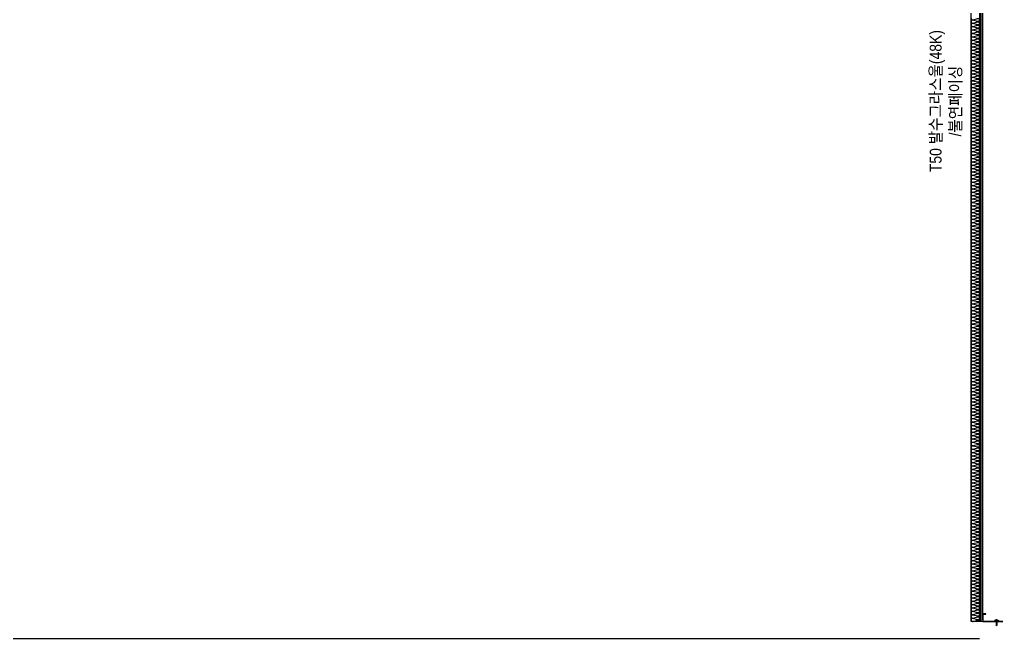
# Model space of a CAD drawing. Header units: millimetres. Extents: x 19868 to 801382, y -4805 to 85279.
# Drawn here: x 149363 to 155138, y 60179 to 63842 of the extents above; entities that cross this region are included whole.
import ezdxf
from ezdxf.enums import TextEntityAlignment as Align

# ---------------------------------------------------------------- set-up
doc = ezdxf.new("R2010")
doc.units = ezdxf.units.MM
doc.header["$LTSCALE"] = 250
for name, color, linetype in [('8입면선', 8, 'Continuous'), ('A-FIN', 6, 'Continuous'), ('A-WALL-D', 7, 'Continuous'), ('GAGAM-DT', 7, 'Continuous'), ('ISL', 251, 'Continuous'), ('입면', 7, 'Continuous')]:
    doc.layers.add(name, color=color, linetype=linetype)
doc.layers.add('CK', color=221, linetype='Continuous', plot=False)
doc.layers.add('NOPLOT-단열', color=225, linetype='Continuous', plot=False)
doc.styles.add('Gdim', font='')
doc.styles.get('Gdim').set_extended_font_data('Dotum')

# ---------------------------------------------------------------- blocks, each defined once
blk = doc.blocks.new('*U114')
at = {"layer": '8입면선', "color": 8}
for p, q in [((3316397.6, 472011.4), (3316397.6, 478631.4)), ((3316577.6, 472011.4), (3316577.6, 478631.4))]:
    blk.add_line(p, q, dxfattribs=at)
at = {"layer": 'A-WALL-D'}
for p, q in [((3316387.6, 478631.4), (3316387.6, 472011.4)), ((3316407.6, 478631.4), (3316387.6, 478631.4)), ((3316407.6, 472021.4), (3316407.6, 478631.4)), ((3316567.6, 472021.4), (3316567.6, 478631.4)), ((3316587.6, 478631.4), (3316567.6, 478631.4)), ((3316587.6, 478631.4), (3316587.6, 472011.4)), ((3316407.6, 472011.4), (3316387.6, 472011.4)), ((3316587.6, 472011.4), (3316567.6, 472011.4))]:
    blk.add_line(p, q, dxfattribs=at)
at = {"layer": 'CK', "linetype": 'Continuous'}
blk.add_line((3316472.9, 472011.4), (3316502.3, 472011.4), dxfattribs=at)
at = {"layer": 'GAGAM-DT', "color": 8}
for p, q in [((3316485.3, 478625.6), (3316485.3, 478657)), ((3316490.3, 478651.5), (3316485.3, 478657)), ((3316490.3, 478625.6), (3316490.3, 478651.5)), ((3316492.7, 478625.6), (3316482.8, 478625.6)), ((3316482.8, 478625.6), (3316482.8, 478622.1)), ((3316491.2, 478620.6), (3316484.3, 478620.6)), ((3316485.3, 478625.6), (3316485.3, 478620.6)), ((3316490.3, 478625.6), (3316490.3, 478620.6)), ((3316492.7, 478625.6), (3316492.7, 478622.1)), ((3316482.8, 472017.2), (3316482.8, 472020.7)), ((3316492.7, 472017.2), (3316482.8, 472017.2)), ((3316491.2, 472022.2), (3316484.3, 472022.2)), ((3316485.3, 472017.2), (3316485.3, 472022.2)), ((3316485.3, 472017.2), (3316485.3, 471985.8)), ((3316490.3, 471991.3), (3316485.3, 471985.8)), ((3316490.3, 472017.2), (3316490.3, 472022.2)), ((3316490.3, 472017.2), (3316490.3, 471991.3)), ((3316492.7, 472017.2), (3316492.7, 472020.7))]:
    blk.add_line(p, q, dxfattribs=at)
for centre, start, end in [((3316484.3, 478622.1), 180, 270), ((3316491.2, 478622.1), 270, 0), ((3316484.3, 472020.7), 90, 180), ((3316491.2, 472020.7), 0, 90)]:
    blk.add_arc(centre, 1.51, start, end, dxfattribs=at)
at = {"layer": '입면', "color": 6}
for p, q in [((3316407.6, 478586.4), (3316407.6, 478631.4)), ((3316407.6, 478631.4), (3316472.9, 478631.4)), ((3316425.4, 478586.4), (3316407.6, 478586.4)), ((3316472.4, 478630.2), (3316408.8, 478630.2)), ((3316408.8, 478630.2), (3316408.8, 478587.6)), ((3316408.8, 478587.6), (3316425.4, 478587.6)), ((3316425.4, 478587.6), (3316425.4, 478586.4)), ((3316477.4, 478624.4), (3316472.4, 478630.2)), ((3316472.9, 478631.4), (3316477.9, 478625.6)), ((3316497.8, 478624.4), (3316477.4, 478624.4)), ((3316477.9, 478625.6), (3316497.3, 478625.6)), ((3316497.3, 478625.6), (3316502.3, 478631.4)), ((3316502.8, 478630.2), (3316497.8, 478624.4)), ((3316502.3, 478631.4), (3316567.6, 478631.4)), ((3316566.4, 478630.2), (3316502.8, 478630.2)), ((3316549.8, 478586.4), (3316549.8, 478587.6)), ((3316549.8, 478587.6), (3316566.4, 478587.6)), ((3316567.6, 478586.4), (3316549.8, 478586.4)), ((3316566.4, 478587.6), (3316566.4, 478630.2)), ((3316567.6, 478631.4), (3316567.6, 478586.4)), ((3316425.4, 472056.4), (3316407.6, 472056.4)), ((3316407.6, 472056.4), (3316407.6, 472011.4)), ((3316408.8, 472012.6), (3316408.8, 472055.2)), ((3316408.8, 472055.2), (3316425.4, 472055.2)), ((3316425.4, 472055.2), (3316425.4, 472056.4)), ((3316567.6, 472056.4), (3316549.8, 472056.4)), ((3316549.8, 472056.4), (3316549.8, 472055.2)), ((3316549.8, 472055.2), (3316566.4, 472055.2)), ((3316566.4, 472055.2), (3316566.4, 472012.6)), ((3316567.6, 472011.4), (3316567.6, 472056.4)), ((3316407.6, 472011.4), (3316472.9, 472011.4)), ((3316472.4, 472012.6), (3316408.8, 472012.6)), ((3316477.4, 472018.5), (3316472.4, 472012.6)), ((3316472.9, 472011.4), (3316477.9, 472017.3)), ((3316497.8, 472018.5), (3316477.4, 472018.5)), ((3316477.9, 472017.3), (3316497.3, 472017.3)), ((3316497.3, 472017.3), (3316502.3, 472011.4)), ((3316502.8, 472012.6), (3316497.8, 472018.5)), ((3316502.3, 472011.4), (3316567.6, 472011.4)), ((3316566.4, 472012.6), (3316502.8, 472012.6))]:
    blk.add_line(p, q, dxfattribs=at)

msp = doc.modelspace()

# ---------------------------------------------------------------- linework, layer by layer
at = {"layer": 'A-FIN'}
msp.add_line((134738.2, 60178.9), (155038.2, 60178.9), dxfattribs=at)
at = {"layer": 'ISL'}
msp.add_lwpolyline([(155038.2, 60278.9), (154988.2, 60278.9), (154988.2, 65928.9), (154188.2, 65928.9), (154188.2, 66848.9), (139188.2, 66848.9), (139188.2, 65728.9), (138088.2, 65728.9), (138088.2, 66848.9), (134788.2, 66848.9), (134788.2, 60278.9)], dxfattribs=at)
msp.add_lwpolyline([(154988.2, 63848.9, 0.509267), (155000.3, 63840.1), (155026.1, 63847.8, -1.372593), (155026.1, 63830.1), (155000.3, 63837.8, 0.509267), (154988.2, 63828.9, 0.509267), (155000.3, 63820.1), (155026.1, 63827.8, -1.372593), (155026.1, 63810.1), (155000.3, 63817.8, 0.509267), (154988.2, 63808.9, 0.509267), (155000.3, 63800.1), (155026.1, 63807.8, -1.372593), (155026.1, 63790.1), (155000.3, 63797.8, 0.509267), (154988.2, 63788.9, 0.509267), (155000.3, 63780.1), (155026.1, 63787.8, -1.372593), (155026.1, 63770.1), (155000.3, 63777.8, 0.509267), (154988.2, 63768.9, 0.509267), (155000.3, 63760.1), (155026.1, 63767.8, -1.372593), (155026.1, 63750.1), (155000.3, 63757.8, 0.509267), (154988.2, 63748.9, 0.509267), (155000.3, 63740.1), (155026.1, 63747.8, -1.372593), (155026.1, 63730.1), (155000.3, 63737.8, 0.509267), (154988.2, 63728.9, 0.509267), (155000.3, 63720.1), (155026.1, 63727.8, -1.372593), (155026.1, 63710.1), (155000.3, 63717.8, 0.509267), (154988.2, 63708.9, 0.509267), (155000.3, 63700.1), (155026.1, 63707.8, -1.372593), (155026.1, 63690.1), (155000.3, 63697.8, 0.509267), (154988.2, 63688.9, 0.509267), (155000.3, 63680.1), (155026.1, 63687.8, -1.372593), (155026.1, 63670.1), (155000.3, 63677.8, 0.509267), (154988.2, 63668.9, 0.509267), (155000.3, 63660.1), (155026.1, 63667.8, -1.372593), (155026.1, 63650.1), (155000.3, 63657.8, 0.509267), (154988.2, 63648.9, 0.509267), (155000.3, 63640.1), (155026.1, 63647.8, -1.372593), (155026.1, 63630.1), (155000.3, 63637.8, 0.509267), (154988.2, 63628.9, 0.509267), (155000.3, 63620.1), (155026.1, 63627.8, -1.372593), (155026.1, 63610.1), (155000.3, 63617.8, 0.509267), (154988.2, 63608.9, 0.509267), (155000.3, 63600.1), (155026.1, 63607.8, -1.372593), (155026.1, 63590.1), (155000.3, 63597.8, 0.509267), (154988.2, 63588.9, 0.509267), (155000.3, 63580.1), (155026.1, 63587.8, -1.372593), (155026.1, 63570.1), (155000.3, 63577.8, 0.509267), (154988.2, 63568.9, 0.509267), (155000.3, 63560.1), (155026.1, 63567.8, -1.372593), (155026.1, 63550.1), (155000.3, 63557.8, 0.509267), (154988.2, 63548.9, 0.509267), (155000.3, 63540.1), (155026.1, 63547.8, -1.372593), (155026.1, 63530.1), (155000.3, 63537.8, 0.509267), (154988.2, 63528.9, 0.509267), (155000.3, 63520.1), (155026.1, 63527.8, -1.372593), (155026.1, 63510.1), (155000.3, 63517.8, 0.509267), (154988.2, 63508.9, 0.509267), (155000.3, 63500.1), (155026.1, 63507.8, -1.372593), (155026.1, 63490.1), (155000.3, 63497.8, 0.509267), (154988.2, 63488.9, 0.509267), (155000.3, 63480.1), (155026.1, 63487.8, -1.372593), (155026.1, 63470.1), (155000.3, 63477.8, 0.509267), (154988.2, 63468.9, 0.509267), (155000.3, 63460.1), (155026.1, 63467.8, -1.372593), (155026.1, 63450.1), (155000.3, 63457.8, 0.509267), (154988.2, 63448.9, 0.509267), (155000.3, 63440.1), (155026.1, 63447.8, -1.372593), (155026.1, 63430.1), (155000.3, 63437.8, 0.509267), (154988.2, 63428.9, 0.509267), (155000.3, 63420.1), (155026.1, 63427.8, -1.372593), (155026.1, 63410.1), (155000.3, 63417.8, 0.509267), (154988.2, 63408.9, 0.509267), (155000.3, 63400.1), (155026.1, 63407.8, -1.372593), (155026.1, 63390.1), (155000.3, 63397.8, 0.509267), (154988.2, 63388.9, 0.509267), (155000.3, 63380.1), (155026.1, 63387.8, -1.372593), (155026.1, 63370.1), (155000.3, 63377.8, 0.509267), (154988.2, 63368.9, 0.509267), (155000.3, 63360.1), (155026.1, 63367.8, -1.372593), (155026.1, 63350.1), (155000.3, 63357.8, 0.509267), (154988.2, 63348.9, 0.509267), (155000.3, 63340.1), (155026.1, 63347.8, -1.372593), (155026.1, 63330.1), (155000.3, 63337.8, 0.509267), (154988.2, 63328.9, 0.509267), (155000.3, 63320.1), (155026.1, 63327.8, -1.372593), (155026.1, 63310.1), (155000.3, 63317.8, 0.509267), (154988.2, 63308.9, 0.509267), (155000.3, 63300.1), (155026.1, 63307.8, -1.372593), (155026.1, 63290.1), (155000.3, 63297.8, 0.509267), (154988.2, 63288.9, 0.509267), (155000.3, 63280.1), (155026.1, 63287.8, -1.372593), (155026.1, 63270.1), (155000.3, 63277.8, 0.509267), (154988.2, 63268.9, 0.509267), (155000.3, 63260.1), (155026.1, 63267.8, -1.372593), (155026.1, 63250.1), (155000.3, 63257.8, 0.509267), (154988.2, 63248.9, 0.509267), (155000.3, 63240.1), (155026.1, 63247.8, -1.372593), (155026.1, 63230.1), (155000.3, 63237.8, 0.509267), (154988.2, 63228.9, 0.509267), (155000.3, 63220.1), (155026.1, 63227.8, -1.372593), (155026.1, 63210.1), (155000.3, 63217.8, 0.509267), (154988.2, 63208.9, 0.509267), (155000.3, 63200.1), (155026.1, 63207.8, -1.372593), (155026.1, 63190.1), (155000.3, 63197.8, 0.509267), (154988.2, 63188.9, 0.509267), (155000.3, 63180.1), (155026.1, 63187.8, -1.372593), (155026.1, 63170.1), (155000.3, 63177.8, 0.509267), (154988.2, 63168.9, 0.509267), (155000.3, 63160.1), (155026.1, 63167.8, -1.372593), (155026.1, 63150.1), (155000.3, 63157.8, 0.509267), (154988.2, 63148.9, 0.509267), (155000.3, 63140.1), (155026.1, 63147.8, -1.372593), (155026.1, 63130.1), (155000.3, 63137.8, 0.509267), (154988.2, 63128.9, 0.509267), (155000.3, 63120.1), (155026.1, 63127.8, -1.372593), (155026.1, 63110.1), (155000.3, 63117.8, 0.509267), (154988.2, 63108.9, 0.509267), (155000.3, 63100.1), (155026.1, 63107.8, -1.372593), (155026.1, 63090.1), (155000.3, 63097.8, 0.509267), (154988.2, 63088.9, 0.509267), (155000.3, 63080.1), (155026.1, 63087.8, -1.372593), (155026.1, 63070.1), (155000.3, 63077.8, 0.509267), (154988.2, 63068.9, 0.509267), (155000.3, 63060.1), (155026.1, 63067.8, -1.372593), (155026.1, 63050.1), (155000.3, 63057.8, 0.509267), (154988.2, 63048.9, 0.509267), (155000.3, 63040.1), (155026.1, 63047.8, -1.372593), (155026.1, 63030.1), (155000.3, 63037.8, 0.509267), (154988.2, 63028.9, 0.509267), (155000.3, 63020.1), (155026.1, 63027.8, -1.372593), (155026.1, 63010.1), (155000.3, 63017.8, 0.509267), (154988.2, 63008.9, 0.509267), (155000.3, 63000.1), (155026.1, 63007.8, -1.372593), (155026.1, 62990.1), (155000.3, 62997.8, 0.509267), (154988.2, 62988.9, 0.509267), (155000.3, 62980.1), (155026.1, 62987.8, -1.372593), (155026.1, 62970.1), (155000.3, 62977.8, 0.509267), (154988.2, 62968.9, 0.509267), (155000.3, 62960.1), (155026.1, 62967.8, -1.372593), (155026.1, 62950.1), (155000.3, 62957.8, 0.509267), (154988.2, 62948.9, 0.509267), (155000.3, 62940.1), (155026.1, 62947.8, -1.372593), (155026.1, 62930.1), (155000.3, 62937.8, 0.509267), (154988.2, 62928.9, 0.509267), (155000.3, 62920.1), (155026.1, 62927.8, -1.372593), (155026.1, 62910.1), (155000.3, 62917.8, 0.509267), (154988.2, 62908.9, 0.509267), (155000.3, 62900.1), (155026.1, 62907.8, -1.372593), (155026.1, 62890.1), (155000.3, 62897.8, 0.509267), (154988.2, 62888.9, 0.509267), (155000.3, 62880.1), (155026.1, 62887.8, -1.372593), (155026.1, 62870.1), (155000.3, 62877.8, 0.509267), (154988.2, 62868.9, 0.509267), (155000.3, 62860.1), (155026.1, 62867.8, -1.372593), (155026.1, 62850.1), (155000.3, 62857.8, 0.509267), (154988.2, 62848.9, 0.509267), (155000.3, 62840.1), (155026.1, 62847.8, -1.372593), (155026.1, 62830.1), (155000.3, 62837.8, 0.509267), (154988.2, 62828.9, 0.509267), (155000.3, 62820.1), (155026.1, 62827.8, -1.372593), (155026.1, 62810.1), (155000.3, 62817.8, 0.509267), (154988.2, 62808.9, 0.509267), (155000.3, 62800.1), (155026.1, 62807.8, -1.372593), (155026.1, 62790.1), (155000.3, 62797.8, 0.509267), (154988.2, 62788.9, 0.509267), (155000.3, 62780.1), (155026.1, 62787.8, -1.372593), (155026.1, 62770.1), (155000.3, 62777.8, 0.509267), (154988.2, 62768.9, 0.509267), (155000.3, 62760.1), (155026.1, 62767.8, -1.372593), (155026.1, 62750.1), (155000.3, 62757.8, 0.509267), (154988.2, 62748.9, 0.509267), (155000.3, 62740.1), (155026.1, 62747.8, -1.372593), (155026.1, 62730.1), (155000.3, 62737.8, 0.509267), (154988.2, 62728.9, 0.509267), (155000.3, 62720.1), (155026.1, 62727.8, -1.372593), (155026.1, 62710.1), (155000.3, 62717.8, 0.509267), (154988.2, 62708.9, 0.509267), (155000.3, 62700.1), (155026.1, 62707.8, -1.372593), (155026.1, 62690.1), (155000.3, 62697.8, 0.509267), (154988.2, 62688.9, 0.509267), (155000.3, 62680.1), (155026.1, 62687.8, -1.372593), (155026.1, 62670.1), (155000.3, 62677.8, 0.509267), (154988.2, 62668.9, 0.509267), (155000.3, 62660.1), (155026.1, 62667.8, -1.372593), (155026.1, 62650.1), (155000.3, 62657.8, 0.509267), (154988.2, 62648.9, 0.509267), (155000.3, 62640.1), (155026.1, 62647.8, -1.372593), (155026.1, 62630.1), (155000.3, 62637.8, 0.509267), (154988.2, 62628.9, 0.509267), (155000.3, 62620.1), (155026.1, 62627.8, -1.372593), (155026.1, 62610.1), (155000.3, 62617.8, 0.509267), (154988.2, 62608.9, 0.509267), (155000.3, 62600.1), (155026.1, 62607.8, -1.372593), (155026.1, 62590.1), (155000.3, 62597.8, 0.509267), (154988.2, 62588.9, 0.509267), (155000.3, 62580.1), (155026.1, 62587.8, -1.372593), (155026.1, 62570.1), (155000.3, 62577.8, 0.509267), (154988.2, 62568.9, 0.509267), (155000.3, 62560.1), (155026.1, 62567.8, -1.372593), (155026.1, 62550.1), (155000.3, 62557.8, 0.509267), (154988.2, 62548.9, 0.509267), (155000.3, 62540.1), (155026.1, 62547.8, -1.372593), (155026.1, 62530.1), (155000.3, 62537.8, 0.509267), (154988.2, 62528.9, 0.509267), (155000.3, 62520.1), (155026.1, 62527.8, -1.372593), (155026.1, 62510.1), (155000.3, 62517.8, 0.509267), (154988.2, 62508.9, 0.509267), (155000.3, 62500.1), (155026.1, 62507.8, -1.372593), (155026.1, 62490.1), (155000.3, 62497.8, 0.509267), (154988.2, 62488.9, 0.509267), (155000.3, 62480.1), (155026.1, 62487.8, -1.372593), (155026.1, 62470.1), (155000.3, 62477.8, 0.509267), (154988.2, 62468.9, 0.509267), (155000.3, 62460.1), (155026.1, 62467.8, -1.372593), (155026.1, 62450.1), (155000.3, 62457.8, 0.509267), (154988.2, 62448.9, 0.509267), (155000.3, 62440.1), (155026.1, 62447.8, -1.372593), (155026.1, 62430.1), (155000.3, 62437.8, 0.509267), (154988.2, 62428.9, 0.509267), (155000.3, 62420.1), (155026.1, 62427.8, -1.372593), (155026.1, 62410.1), (155000.3, 62417.8, 0.509267), (154988.2, 62408.9, 0.509267), (155000.3, 62400.1), (155026.1, 62407.8, -1.372593), (155026.1, 62390.1), (155000.3, 62397.8, 0.509267), (154988.2, 62388.9, 0.509267), (155000.3, 62380.1), (155026.1, 62387.8, -1.372593), (155026.1, 62370.1), (155000.3, 62377.8, 0.509267), (154988.2, 62368.9, 0.509267), (155000.3, 62360.1), (155026.1, 62367.8, -1.372593), (155026.1, 62350.1), (155000.3, 62357.8, 0.509267), (154988.2, 62348.9, 0.509267), (155000.3, 62340.1), (155026.1, 62347.8, -1.372593), (155026.1, 62330.1), (155000.3, 62337.8, 0.509267), (154988.2, 62328.9, 0.509267), (155000.3, 62320.1), (155026.1, 62327.8, -1.372593), (155026.1, 62310.1), (155000.3, 62317.8, 0.509267), (154988.2, 62308.9, 0.509267), (155000.3, 62300.1), (155026.1, 62307.8, -1.372593), (155026.1, 62290.1), (155000.3, 62297.8, 0.509267), (154988.2, 62288.9, 0.509267), (155000.3, 62280.1), (155026.1, 62287.8, -1.372593), (155026.1, 62270.1), (155000.3, 62277.8, 0.509267), (154988.2, 62268.9, 0.509267), (155000.3, 62260.1), (155026.1, 62267.8, -1.372593), (155026.1, 62250.1), (155000.3, 62257.8, 0.509267), (154988.2, 62248.9, 0.509267), (155000.3, 62240.1), (155026.1, 62247.8, -1.372593), (155026.1, 62230.1), (155000.3, 62237.8, 0.509267), (154988.2, 62228.9, 0.509267), (155000.3, 62220.1), (155026.1, 62227.8, -1.372593), (155026.1, 62210.1), (155000.3, 62217.8, 0.509267), (154988.2, 62208.9, 0.509267), (155000.3, 62200.1), (155026.1, 62207.8, -1.372593), (155026.1, 62190.1), (155000.3, 62197.8, 0.509267), (154988.2, 62188.9, 0.509267), (155000.3, 62180.1), (155026.1, 62187.8, -1.372593), (155026.1, 62170.1), (155000.3, 62177.8, 0.509267), (154988.2, 62168.9, 0.509267), (155000.3, 62160.1), (155026.1, 62167.8, -1.372593), (155026.1, 62150.1), (155000.3, 62157.8, 0.509267), (154988.2, 62148.9, 0.509267), (155000.3, 62140.1), (155026.1, 62147.8, -1.372593), (155026.1, 62130.1), (155000.3, 62137.8, 0.509267), (154988.2, 62128.9, 0.509267), (155000.3, 62120.1), (155026.1, 62127.8, -1.372593), (155026.1, 62110.1), (155000.3, 62117.8, 0.509267), (154988.2, 62108.9, 0.509267), (155000.3, 62100.1), (155026.1, 62107.8, -1.372593), (155026.1, 62090.1), (155000.3, 62097.8, 0.509267), (154988.2, 62088.9, 0.509267), (155000.3, 62080.1), (155026.1, 62087.8, -1.372593), (155026.1, 62070.1), (155000.3, 62077.8, 0.509267), (154988.2, 62068.9, 0.509267), (155000.3, 62060.1), (155026.1, 62067.8, -1.372593), (155026.1, 62050.1), (155000.3, 62057.8, 0.509267), (154988.2, 62048.9, 0.509267), (155000.3, 62040.1), (155026.1, 62047.8, -1.372593), (155026.1, 62030.1), (155000.3, 62037.8, 0.509267), (154988.2, 62028.9, 0.509267), (155000.3, 62020.1), (155026.1, 62027.8, -1.372593), (155026.1, 62010.1), (155000.3, 62017.8, 0.509267), (154988.2, 62008.9, 0.509267), (155000.3, 62000.1), (155026.1, 62007.8, -1.372593), (155026.1, 61990.1), (155000.3, 61997.8, 0.509267), (154988.2, 61988.9, 0.509267), (155000.3, 61980.1), (155026.1, 61987.8, -1.372593), (155026.1, 61970.1), (155000.3, 61977.8, 0.509267), (154988.2, 61968.9, 0.509267), (155000.3, 61960.1), (155026.1, 61967.8, -1.372593), (155026.1, 61950.1), (155000.3, 61957.8, 0.509267), (154988.2, 61948.9, 0.509267), (155000.3, 61940.1), (155026.1, 61947.8, -1.372593), (155026.1, 61930.1), (155000.3, 61937.8, 0.509267), (154988.2, 61928.9, 0.509267), (155000.3, 61920.1), (155026.1, 61927.8, -1.372593), (155026.1, 61910.1), (155000.3, 61917.8, 0.509267), (154988.2, 61908.9, 0.509267), (155000.3, 61900.1), (155026.1, 61907.8, -1.372593), (155026.1, 61890.1), (155000.3, 61897.8, 0.509267), (154988.2, 61888.9, 0.509267), (155000.3, 61880.1), (155026.1, 61887.8, -1.372593), (155026.1, 61870.1), (155000.3, 61877.8, 0.509267), (154988.2, 61868.9, 0.509267), (155000.3, 61860.1), (155026.1, 61867.8, -1.372593), (155026.1, 61850.1), (155000.3, 61857.8, 0.509267), (154988.2, 61848.9, 0.509267), (155000.3, 61840.1), (155026.1, 61847.8, -1.372593), (155026.1, 61830.1), (155000.3, 61837.8, 0.509267), (154988.2, 61828.9, 0.509267), (155000.3, 61820.1), (155026.1, 61827.8, -1.372593), (155026.1, 61810.1), (155000.3, 61817.8, 0.509267), (154988.2, 61808.9, 0.509267), (155000.3, 61800.1), (155026.1, 61807.8, -1.372593), (155026.1, 61790.1), (155000.3, 61797.8, 0.509267), (154988.2, 61788.9, 0.509267), (155000.3, 61780.1), (155026.1, 61787.8, -1.372593), (155026.1, 61770.1), (155000.3, 61777.8, 0.509267), (154988.2, 61768.9, 0.509267), (155000.3, 61760.1), (155026.1, 61767.8, -1.372593), (155026.1, 61750.1), (155000.3, 61757.8, 0.509267), (154988.2, 61748.9, 0.509267), (155000.3, 61740.1), (155026.1, 61747.8, -1.372593), (155026.1, 61730.1), (155000.3, 61737.8, 0.509267), (154988.2, 61728.9, 0.509267), (155000.3, 61720.1), (155026.1, 61727.8, -1.372593), (155026.1, 61710.1), (155000.3, 61717.8, 0.509267), (154988.2, 61708.9, 0.509267), (155000.3, 61700.1), (155026.1, 61707.8, -1.372593), (155026.1, 61690.1), (155000.3, 61697.8, 0.509267), (154988.2, 61688.9, 0.509267), (155000.3, 61680.1), (155026.1, 61687.8, -1.372593), (155026.1, 61670.1), (155000.3, 61677.8, 0.509267), (154988.2, 61668.9, 0.509267), (155000.3, 61660.1), (155026.1, 61667.8, -1.372593), (155026.1, 61650.1), (155000.3, 61657.8, 0.509267), (154988.2, 61648.9, 0.509267), (155000.3, 61640.1), (155026.1, 61647.8, -1.372593), (155026.1, 61630.1), (155000.3, 61637.8, 0.509267), (154988.2, 61628.9, 0.509267), (155000.3, 61620.1), (155026.1, 61627.8, -1.372593), (155026.1, 61610.1), (155000.3, 61617.8, 0.509267), (154988.2, 61608.9, 0.509267), (155000.3, 61600.1), (155026.1, 61607.8, -1.372593), (155026.1, 61590.1), (155000.3, 61597.8, 0.509267), (154988.2, 61588.9, 0.509267), (155000.3, 61580.1), (155026.1, 61587.8, -1.372593), (155026.1, 61570.1), (155000.3, 61577.8, 0.509267), (154988.2, 61568.9, 0.509267), (155000.3, 61560.1), (155026.1, 61567.8, -1.372593), (155026.1, 61550.1), (155000.3, 61557.8, 0.509267), (154988.2, 61548.9, 0.509267), (155000.3, 61540.1), (155026.1, 61547.8, -1.372593), (155026.1, 61530.1), (155000.3, 61537.8, 0.509267), (154988.2, 61528.9, 0.509267), (155000.3, 61520.1), (155026.1, 61527.8, -1.372593), (155026.1, 61510.1), (155000.3, 61517.8, 0.509267), (154988.2, 61508.9, 0.509267), (155000.3, 61500.1), (155026.1, 61507.8, -1.372593), (155026.1, 61490.1), (155000.3, 61497.8, 0.509267), (154988.2, 61488.9, 0.509267), (155000.3, 61480.1), (155026.1, 61487.8, -1.372593), (155026.1, 61470.1), (155000.3, 61477.8, 0.509267), (154988.2, 61468.9, 0.509267), (155000.3, 61460.1), (155026.1, 61467.8, -1.372593), (155026.1, 61450.1), (155000.3, 61457.8, 0.509267), (154988.2, 61448.9, 0.509267), (155000.3, 61440.1), (155026.1, 61447.8, -1.372593), (155026.1, 61430.1), (155000.3, 61437.8, 0.509267), (154988.2, 61428.9, 0.509267), (155000.3, 61420.1), (155026.1, 61427.8, -1.372593), (155026.1, 61410.1), (155000.3, 61417.8, 0.509267), (154988.2, 61408.9, 0.509267), (155000.3, 61400.1), (155026.1, 61407.8, -1.372593), (155026.1, 61390.1), (155000.3, 61397.8, 0.509267), (154988.2, 61388.9, 0.509267), (155000.3, 61380.1), (155026.1, 61387.8, -1.372593), (155026.1, 61370.1), (155000.3, 61377.8, 0.509267), (154988.2, 61368.9, 0.509267), (155000.3, 61360.1), (155026.1, 61367.8, -1.372593), (155026.1, 61350.1), (155000.3, 61357.8, 0.509267), (154988.2, 61348.9, 0.509267), (155000.3, 61340.1), (155026.1, 61347.8, -1.372593), (155026.1, 61330.1), (155000.3, 61337.8, 0.509267), (154988.2, 61328.9, 0.509267), (155000.3, 61320.1), (155026.1, 61327.8, -1.372593), (155026.1, 61310.1), (155000.3, 61317.8, 0.509267), (154988.2, 61308.9, 0.509267), (155000.3, 61300.1), (155026.1, 61307.8, -1.372593), (155026.1, 61290.1), (155000.3, 61297.8, 0.509267), (154988.2, 61288.9, 0.509267), (155000.3, 61280.1), (155026.1, 61287.8, -1.372593), (155026.1, 61270.1), (155000.3, 61277.8, 0.509267), (154988.2, 61268.9, 0.509267), (155000.3, 61260.1), (155026.1, 61267.8, -1.372593), (155026.1, 61250.1), (155000.3, 61257.8, 0.509267), (154988.2, 61248.9, 0.509267), (155000.3, 61240.1), (155026.1, 61247.8, -1.372593), (155026.1, 61230.1), (155000.3, 61237.8, 0.509267), (154988.2, 61228.9, 0.509267), (155000.3, 61220.1), (155026.1, 61227.8, -1.372593), (155026.1, 61210.1), (155000.3, 61217.8, 0.509267), (154988.2, 61208.9, 0.509267), (155000.3, 61200.1), (155026.1, 61207.8, -1.372593), (155026.1, 61190.1), (155000.3, 61197.8, 0.509267), (154988.2, 61188.9, 0.509267), (155000.3, 61180.1), (155026.1, 61187.8, -1.372593), (155026.1, 61170.1), (155000.3, 61177.8, 0.509267), (154988.2, 61168.9, 0.509267), (155000.3, 61160.1), (155026.1, 61167.8, -1.372593), (155026.1, 61150.1), (155000.3, 61157.8, 0.509267), (154988.2, 61148.9, 0.509267), (155000.3, 61140.1), (155026.1, 61147.8, -1.372593), (155026.1, 61130.1), (155000.3, 61137.8, 0.509267), (154988.2, 61128.9, 0.509267), (155000.3, 61120.1), (155026.1, 61127.8, -1.372593), (155026.1, 61110.1), (155000.3, 61117.8, 0.509267), (154988.2, 61108.9, 0.509267), (155000.3, 61100.1), (155026.1, 61107.8, -1.372593), (155026.1, 61090.1), (155000.3, 61097.8, 0.509267), (154988.2, 61088.9, 0.509267), (155000.3, 61080.1), (155026.1, 61087.8, -1.372593), (155026.1, 61070.1), (155000.3, 61077.8, 0.509267), (154988.2, 61068.9, 0.509267), (155000.3, 61060.1), (155026.1, 61067.8, -1.372593), (155026.1, 61050.1), (155000.3, 61057.8, 0.509267), (154988.2, 61048.9, 0.509267), (155000.3, 61040.1), (155026.1, 61047.8, -1.372593), (155026.1, 61030.1), (155000.3, 61037.8, 0.509267), (154988.2, 61028.9, 0.509267), (155000.3, 61020.1), (155026.1, 61027.8, -1.372593), (155026.1, 61010.1), (155000.3, 61017.8, 0.509267), (154988.2, 61008.9, 0.509267), (155000.3, 61000.1), (155026.1, 61007.8, -1.372593), (155026.1, 60990.1), (155000.3, 60997.8, 0.509267), (154988.2, 60988.9, 0.509267), (155000.3, 60980.1), (155026.1, 60987.8, -1.372593), (155026.1, 60970.1), (155000.3, 60977.8, 0.509267), (154988.2, 60968.9, 0.509267), (155000.3, 60960.1), (155026.1, 60967.8, -1.372593), (155026.1, 60950.1), (155000.3, 60957.8, 0.509267), (154988.2, 60948.9, 0.509267), (155000.3, 60940.1), (155026.1, 60947.8, -1.372593), (155026.1, 60930.1), (155000.3, 60937.8, 0.509267), (154988.2, 60928.9, 0.509267), (155000.3, 60920.1), (155026.1, 60927.8, -1.372593), (155026.1, 60910.1), (155000.3, 60917.8, 0.509267), (154988.2, 60908.9, 0.509267), (155000.3, 60900.1), (155026.1, 60907.8, -1.372593), (155026.1, 60890.1), (155000.3, 60897.8, 0.509267), (154988.2, 60888.9, 0.509267), (155000.3, 60880.1), (155026.1, 60887.8, -1.372593), (155026.1, 60870.1), (155000.3, 60877.8, 0.509267), (154988.2, 60868.9, 0.509267), (155000.3, 60860.1), (155026.1, 60867.8, -1.372593), (155026.1, 60850.1), (155000.3, 60857.8, 0.509267), (154988.2, 60848.9, 0.509267), (155000.3, 60840.1), (155026.1, 60847.8, -1.372593), (155026.1, 60830.1), (155000.3, 60837.8, 0.509267), (154988.2, 60828.9, 0.509267), (155000.3, 60820.1), (155026.1, 60827.8, -1.372593), (155026.1, 60810.1), (155000.3, 60817.8, 0.509267), (154988.2, 60808.9, 0.509267), (155000.3, 60800.1), (155026.1, 60807.8, -1.372593), (155026.1, 60790.1), (155000.3, 60797.8, 0.509267), (154988.2, 60788.9, 0.509267), (155000.3, 60780.1), (155026.1, 60787.8, -1.372593), (155026.1, 60770.1), (155000.3, 60777.8, 0.509267), (154988.2, 60768.9, 0.509267), (155000.3, 60760.1), (155026.1, 60767.8, -1.372593), (155026.1, 60750.1), (155000.3, 60757.8, 0.509267), (154988.2, 60748.9, 0.509267), (155000.3, 60740.1), (155026.1, 60747.8, -1.372593), (155026.1, 60730.1), (155000.3, 60737.8, 0.509267), (154988.2, 60728.9, 0.509267), (155000.3, 60720.1), (155026.1, 60727.8, -1.372593), (155026.1, 60710.1), (155000.3, 60717.8, 0.509267), (154988.2, 60708.9, 0.509267), (155000.3, 60700.1), (155026.1, 60707.8, -1.372593), (155026.1, 60690.1), (155000.3, 60697.8, 0.509267), (154988.2, 60688.9, 0.509267), (155000.3, 60680.1), (155026.1, 60687.8, -1.372593), (155026.1, 60670.1), (155000.3, 60677.8, 0.509267), (154988.2, 60668.9, 0.509267), (155000.3, 60660.1), (155026.1, 60667.8, -1.372593), (155026.1, 60650.1), (155000.3, 60657.8, 0.509267), (154988.2, 60648.9, 0.509267), (155000.3, 60640.1), (155026.1, 60647.8, -1.372593), (155026.1, 60630.1), (155000.3, 60637.8, 0.509267), (154988.2, 60628.9, 0.509267), (155000.3, 60620.1), (155026.1, 60627.8, -1.372593), (155026.1, 60610.1), (155000.3, 60617.8, 0.509267), (154988.2, 60608.9, 0.509267), (155000.3, 60600.1), (155026.1, 60607.8, -1.372593), (155026.1, 60590.1), (155000.3, 60597.8, 0.509267), (154988.2, 60588.9, 0.509267), (155000.3, 60580.1), (155026.1, 60587.8, -1.372593), (155026.1, 60570.1), (155000.3, 60577.8, 0.509267), (154988.2, 60568.9, 0.509267), (155000.3, 60560.1), (155026.1, 60567.8, -1.372593), (155026.1, 60550.1), (155000.3, 60557.8, 0.509267), (154988.2, 60548.9, 0.509267), (155000.3, 60540.1), (155026.1, 60547.8, -1.372593), (155026.1, 60530.1), (155000.3, 60537.8, 0.509267), (154988.2, 60528.9, 0.509267), (155000.3, 60520.1), (155026.1, 60527.8, -1.372593), (155026.1, 60510.1), (155000.3, 60517.8, 0.509267), (154988.2, 60508.9, 0.509267), (155000.3, 60500.1), (155026.1, 60507.8, -1.372593), (155026.1, 60490.1), (155000.3, 60497.8, 0.509267), (154988.2, 60488.9, 0.509267), (155000.3, 60480.1), (155026.1, 60487.8, -1.372593), (155026.1, 60470.1), (155000.3, 60477.8, 0.509267), (154988.2, 60468.9, 0.509267), (155000.3, 60460.1), (155026.1, 60467.8, -1.372593), (155026.1, 60450.1), (155000.3, 60457.8, 0.509267), (154988.2, 60448.9, 0.509267), (155000.3, 60440.1), (155026.1, 60447.8, -1.372593), (155026.1, 60430.1), (155000.3, 60437.8, 0.509267), (154988.2, 60428.9, 0.509267), (155000.3, 60420.1), (155026.1, 60427.8, -1.372593), (155026.1, 60410.1), (155000.3, 60417.8, 0.509267), (154988.2, 60408.9, 0.509267), (155000.3, 60400.1), (155026.1, 60407.8, -1.372593), (155026.1, 60390.1), (155000.3, 60397.8, 0.509267), (154988.2, 60388.9, 0.509267), (155000.3, 60380.1), (155026.1, 60387.8, -1.372593), (155026.1, 60370.1), (155000.3, 60377.8, 0.509267), (154988.2, 60368.9, 0.509267), (155000.3, 60360.1), (155026.1, 60367.8, -1.372593), (155026.1, 60350.1), (155000.3, 60357.8, 0.509267), (154988.2, 60348.9, 0.509267), (155000.3, 60340.1), (155026.1, 60347.8, -1.372593), (155026.1, 60330.1), (155000.3, 60337.8, 0.509267), (154988.2, 60328.9, 0.509267), (155000.3, 60320.1), (155026.1, 60327.8, -1.372593), (155026.1, 60310.1), (155000.3, 60317.8, 0.509267), (154988.2, 60308.9, 0.509267), (155000.3, 60300.1), (155026.1, 60307.8, -1.372593), (155026.1, 60290.1), (155000.3, 60297.8, 0.509267), (154988.2, 60288.9, 0.509267), (155000.3, 60280.1), (155026.1, 60287.8, -0.508361), (155038.2, 60278.9, -0.508361)], format="xyb", dxfattribs=at)

# ---------------------------------------------------------------- block references
at = {"layer": 'A-WALL-D'}
msp.add_blockref('*U114', (-3161349.4, -411732.5), dxfattribs=at)

# ---------------------------------------------------------------- texts
at = {"layer": 'NOPLOT-단열', "style": 'Gdim', "width": 0.9}
for s, p in [('T50 발수그라스울(48K)', (154778.8, 63358.9)), ('/불연페이싱', (154895.2, 63358.9))]:
    msp.add_text(s, height=70, rotation=90, dxfattribs=at).set_placement(p, align=Align.MIDDLE_CENTER)

doc.saveas('drawing.dxf')
